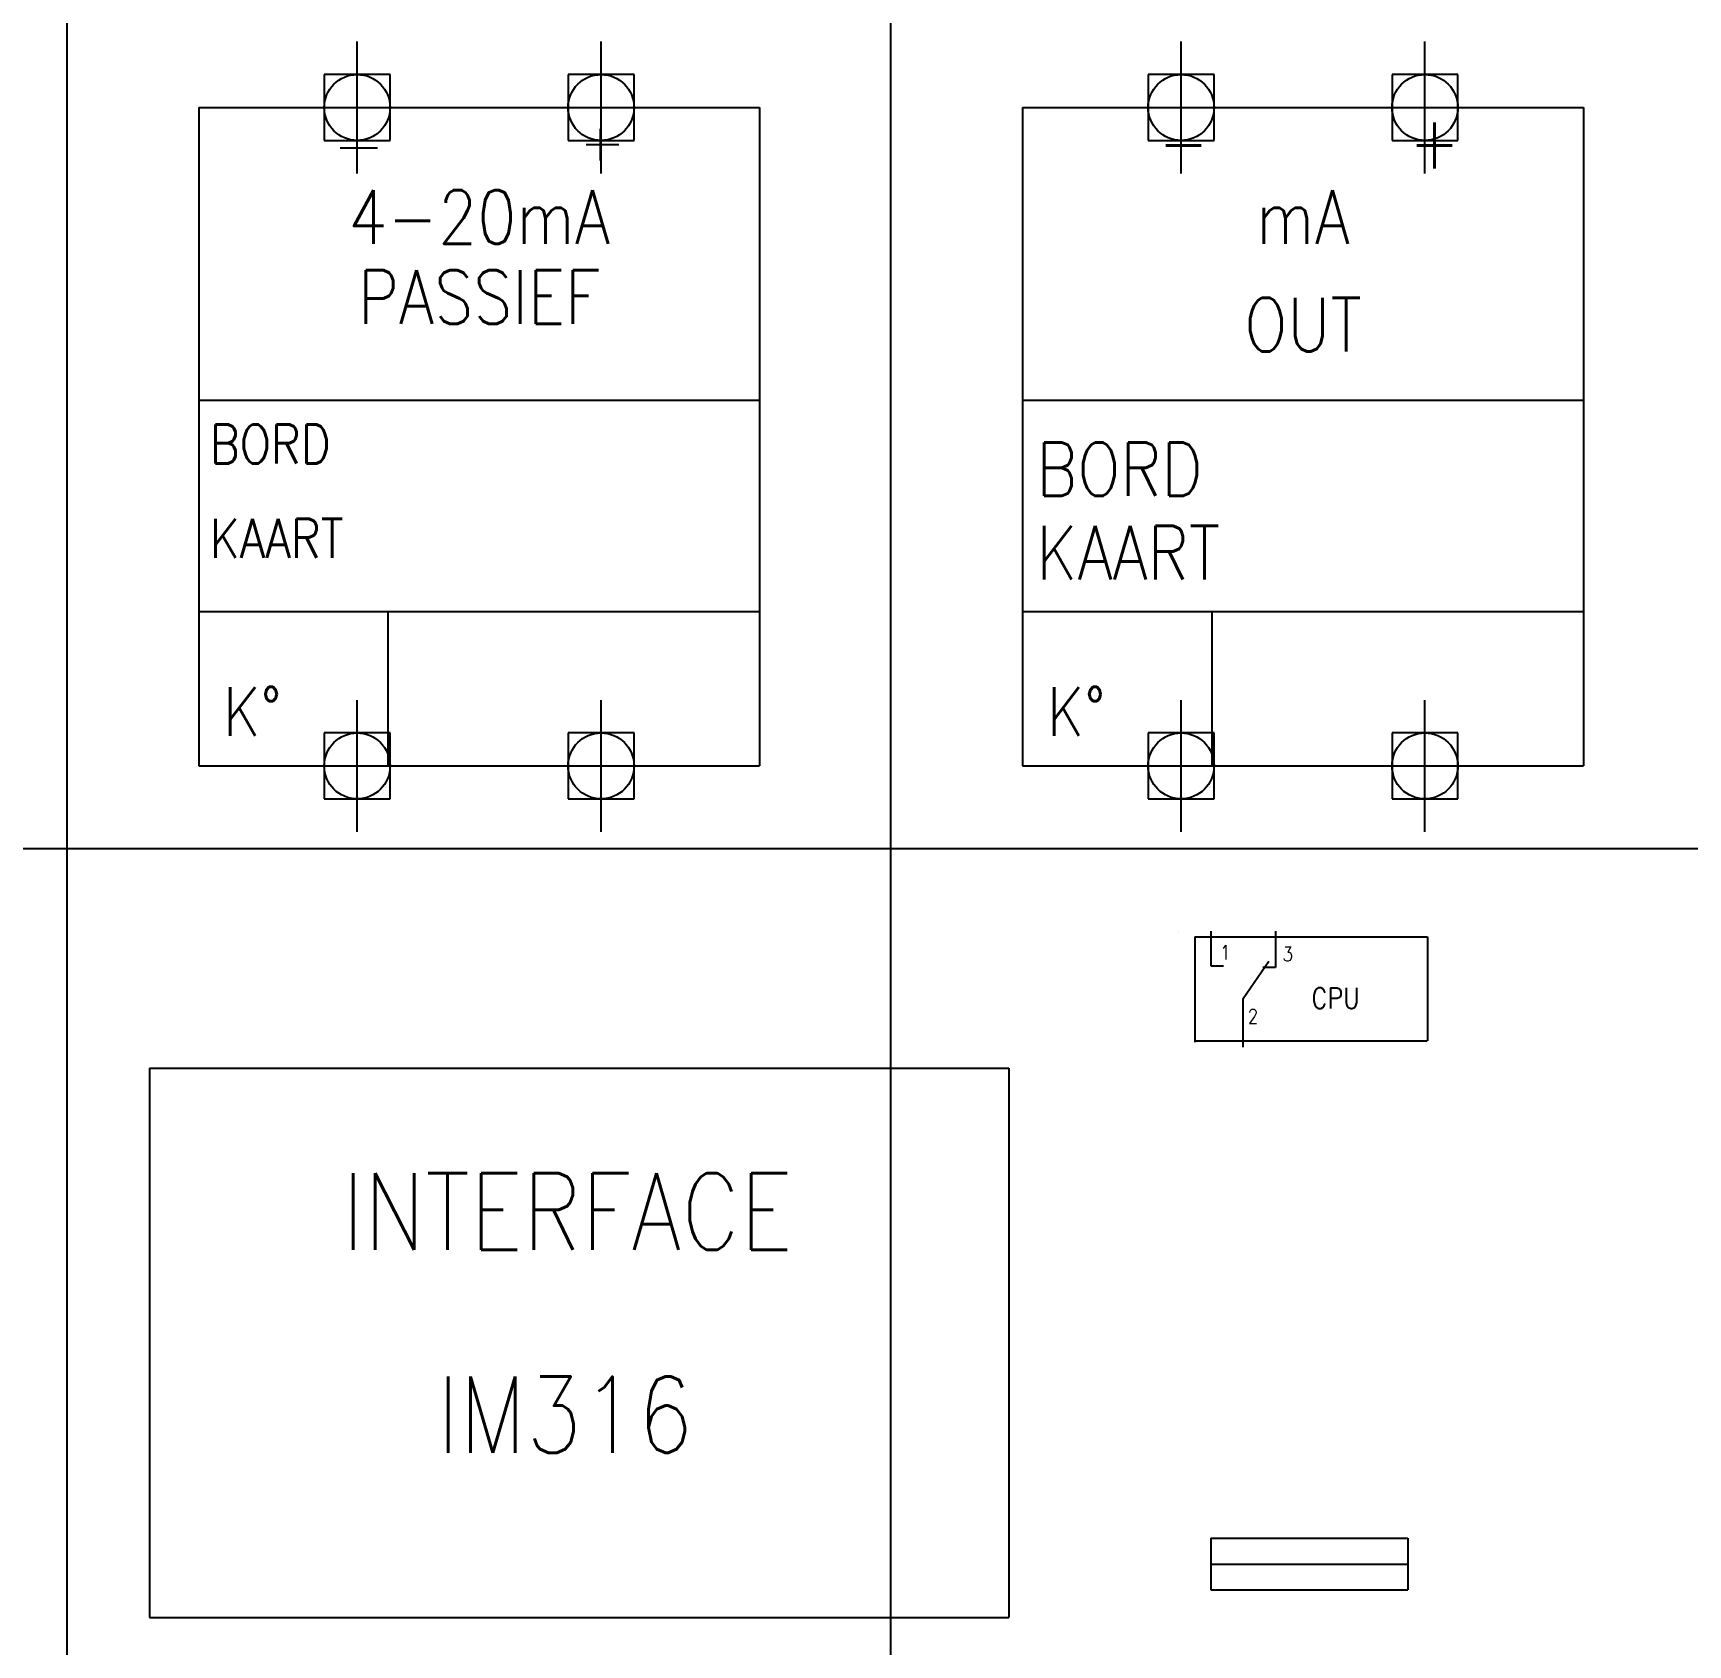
# Model space of a CAD drawing. Extents: x -7 to 200, y -18 to 300.
# Drawn here: x 74.48 to 99.59, y 147.92 to 172.37 of the extents above; entities that cross this region are included whole.
import ezdxf
from ezdxf.enums import TextEntityAlignment as Align

# ---------------------------------------------------------------- set-up
doc = ezdxf.new("R2010")
doc.units = 0
doc.header["$LTSCALE"] = 4
doc.header["$MEASUREMENT"] = 0
doc.header["$PDMODE"] = 98
doc.header["$PDSIZE"] = 1
doc.linetypes.add('DASHED', pattern=[18.75, 12.5, -6.25])
doc.layers.get('0').update_dxf_attribs({"linetype": 'CONTINUOUS'})
for name, color, linetype in [('1', 7, 'CONTINUOUS'), ('10', 1, 'DASHED'), ('11', 3, 'DASHED'), ('3', 4, 'CONTINUOUS'), ('C', 7, 'CONTINUOUS'), ('GRID', 9, 'CONTINUOUS'), ('SYMB', 7, 'CONTINUOUS')]:
    doc.layers.add(name, color=color, linetype=linetype)
doc.styles.add('ROMANS', font='ROMANS', dxfattribs={"width": 0.85})
doc.styles.get("Standard").update_dxf_attribs({"font": 'simplex'})

# ---------------------------------------------------------------- blocks, each defined once
blk = doc.blocks.new('V115AE')
at = {"layer": '1'}
for p, q in [((-6.5, -12), (16.5, -12)), ((-6.5, -20.665), (16.5, -20.665)), ((1.271, -27), (1.271, -20.665))]:
    blk.add_line(p, q, dxfattribs=at)
at = {"layer": '10'}
for p, q in [((9.965, -0.877), (9.965, -2.171)), ((-0.701, -1.653), (0.836, -1.653)), ((9.388, -1.524), (10.733, -1.524))]:
    blk.add_line(p, q, dxfattribs=at)
at = {"layer": '3'}
for p, q in [((-6.5, 0), (-6.5, -27)), ((-6.5, 0), (16.5, 0)), ((16.5, 0), (16.5, -27)), ((-6.5, -27), (16.5, -27))]:
    blk.add_line(p, q, dxfattribs=at)
at = {"layer": 'C', "color": 1}
blk.add_point((0, 0), dxfattribs=at)
at = {"layer": 'C', "color": 3}
blk.add_point((10, 0), dxfattribs=at)
at = {"layer": 'C', "color": 2}
blk.add_point((0, -27), dxfattribs=at)
at = {"layer": 'C', "color": 4}
blk.add_point((10, -27), dxfattribs=at)
at = {"flags": 1}
blk.add_attdef('SYMBTYPE', (0, 0), '', height=0.2, dxfattribs=at)
at = {"layer": '1', "width": 0.85}
for tag, p in [('BENAMING2', (7.5, -30)), ('BENAMING1', (3.89, -30.046))]:
    blk.add_attdef(tag, text='', height=2.2, rotation=90, dxfattribs=at).set_placement(p, align=Align.RIGHT)
at = {"layer": '10', "width": 0.85}
for s, p in [('4-20mA', (5, -5.588)), ('PASSIEF', (5, -8.874))]:
    blk.add_text(s, height=2.2, dxfattribs=at).set_placement(p, align=Align.CENTER)
at = {"layer": '10', "style": 'ROMANS', "width": 0.85}
for s, p in [('BORD', (-6.044, -14.599)), ('KAART', (-6.044, -18.467))]:
    blk.add_text(s, height=1.6, dxfattribs=at).set_placement(p)
at = {"layer": '10', "width": 0.85}
blk.add_text('K%%d', height=2, dxfattribs=at).set_placement((-5.5, -25.767))
for tag, p in [('PLC_NR1', (1.663, 1.687)), ('PLC_NR2', (11.656, 1.687))]:
    blk.add_attdef(tag, p, '', height=2.2, dxfattribs=at)
for tag, height, p in [('LOCCODE', 2.2, (8.224, -15.921)), ('KAART', 2.2, (8.224, -19.369)), ('KANAALNR', 2, (-1, -25.767))]:
    blk.add_attdef(tag, text='', height=height, dxfattribs=at).set_placement(p, align=Align.CENTER)
at = {"layer": '11', "style": 'ROMANS', "width": 0.85}
blk.add_attdef('SIGNTYPE', (1.083, -25.87), '', height=3.2, dxfattribs=at)
at = {"layer": '11', "width": 0.85}
blk.add_attdef('ADRES', (3.475, -25.767), '', height=3.2, dxfattribs=at)
blk = doc.blocks.new('V115AA')
at = {"layer": '1'}
for p, q in [((-6.5, -12), (16.5, -12)), ((-6.5, -20.665), (16.5, -20.665)), ((1.271, -27), (1.271, -20.665))]:
    blk.add_line(p, q, dxfattribs=at)
at = {"layer": '3'}
for p, q in [((-6.5, 0), (16.5, 0)), ((-6.5, 0), (-6.5, -27)), ((16.5, 0), (16.5, -27)), ((-6.5, -27), (16.5, -27))]:
    blk.add_line(p, q, dxfattribs=at)
at = {"layer": 'C', "color": 1}
blk.add_point((0, 0), dxfattribs=at)
at = {"layer": 'C', "color": 3}
blk.add_point((10, 0), dxfattribs=at)
at = {"layer": 'C', "color": 2}
blk.add_point((0, -27), dxfattribs=at)
at = {"layer": 'C', "color": 4}
blk.add_point((10, -27), dxfattribs=at)
at = {"flags": 1}
blk.add_attdef('SYMBTYPE', (0, 0), '', height=0.2, dxfattribs=at)
at = {"layer": '1', "width": 0.85}
for tag, p in [('BENAMING2', (7.5, -30)), ('BENAMING1', (3.89, -30.046))]:
    blk.add_attdef(tag, text='', height=2.5, rotation=90, dxfattribs=at).set_placement(p, align=Align.RIGHT)
at = {"layer": '10', "width": 0.85}
for s, height, p in [('+', 2.2, (9.346, -2.504)), ('-', 2.2, (-0.94, -2.504)), ('K%%d', 2, (-5.5, -25.767))]:
    blk.add_text(s, height=height, dxfattribs=at).set_placement(p)
for s, p in [('mA', (5, -5.588)), ('OUT', (5, -10))]:
    blk.add_text(s, height=2.2, dxfattribs=at).set_placement(p, align=Align.CENTER)
at = {"layer": '10', "style": 'ROMANS', "width": 0.85}
for s, p in [('BORD', (-5.933, -15.931)), ('KAART', (-5.933, -19.355))]:
    blk.add_text(s, height=2.2, dxfattribs=at).set_placement(p)
at = {"layer": '10', "width": 0.85}
for tag, p in [('PLC_NR1', (1.663, 1.687)), ('PLC_NR2', (11.656, 1.687))]:
    blk.add_attdef(tag, p, '', height=2.2, dxfattribs=at)
for tag, height, p in [('LOCCODE', 2.2, (10, -15.921)), ('KAART', 2.2, (10, -19.369)), ('KANAALNR', 2, (-0.854, -25.767))]:
    blk.add_attdef(tag, text='', height=height, dxfattribs=at).set_placement(p, align=Align.CENTER)
at = {"layer": '11', "style": 'ROMANS', "width": 0.85}
blk.add_attdef('SIGNTYPE', (1.22, -25.87), '', height=3.2, dxfattribs=at)
at = {"layer": '11', "width": 0.85}
blk.add_attdef('ADRES', (3.533, -25.767), '', height=3.2, dxfattribs=at)
blk = doc.blocks.new('VPA100IM')
at = {"layer": '3'}
for p, q in [((0, 0), (36, 0)), ((0, 0), (0, -23)), ((36, 0), (36, -23)), ((0, -23), (36, -23))]:
    blk.add_line(p, q, dxfattribs=at)
at = {"flags": 1}
blk.add_attdef('SYMBTYPE', (0, 0), '', height=0.2, dxfattribs=at)
at = {"layer": '1', "style": 'ROMANS', "width": 0.85}
for s, p in [('INTERFACE', (17.5, -6)), ('IM316', (17.409, -14.513))]:
    blk.add_text(s, height=3.2, dxfattribs=at).set_placement(p, align=Align.MIDDLE)
blk = doc.blocks.new('VPACPU')
at = {"layer": '1'}
for p, q in [((-2.5, 0), (-2.5, 0)), ((2.53, 0), (2.53, -5.37)), ((12.53, 0), (12.53, -5.62)), ((0.03, -0.92), (36.03, -0.92)), ((0.03, -0.92), (0.03, -14.6)), ((0.03, -0.94), (0.03, -17.18)), ((36.03, -0.92), (36.03, -17)), ((7.53, -10.45), (11.47, -4.65)), ((2.53, -5.37), (4.47, -5.37)), ((12.53, -5.62), (10.57, -5.62)), ((7.53, -18), (7.53, -10.45)), ((0.03, -17), (36.02, -17)), ((0.03, -17), (1.48, -17)), ((3.48, -17), (11.48, -17)), ((13.48, -17), (21.48, -17)), ((23.48, -17), (31.48, -17)), ((2.53, -94), (33.03, -94)), ((2.53, -94), (2.53, -102)), ((2.53, -98), (33.03, -98)), ((2.53, -98), (33.03, -98))]:
    blk.add_line(p, q, dxfattribs=at)
at = {"layer": '3'}
for p, q in [((2.53, -94), (33.03, -94)), ((2.53, -94), (2.53, -102)), ((33.03, -94), (33.03, -102)), ((33.03, -94), (33.03, -102)), ((2.53, -102), (33.03, -102)), ((2.53, -102), (33.03, -102))]:
    blk.add_line(p, q, dxfattribs=at)
at = {"flags": 1}
blk.add_attdef('SYMBTYPE', (0, 0), '', height=0.2, dxfattribs=at)
at = {"layer": '1', "width": 0.85}
for s, p in [('1', (3.94, -4.41)), ('3', (13.62, -4.65)), ('2', (8.24, -14.3))]:
    blk.add_text(s, height=2.2, dxfattribs=at).set_placement(p)
blk.add_attdef('TYPE', text='', height=2.2, dxfattribs=at).set_placement((17.6, -96.32), align=Align.MIDDLE)
blk.add_attdef('PLAATS', text='', height=2.2, dxfattribs=at).set_placement((17.89, -100.73), align=Align.CENTER)
at = {"layer": '11', "width": 0.85}
blk.add_text('CPU', height=3.2, dxfattribs=at).set_placement((18.1, -11.99))

msp = doc.modelspace()

# ---------------------------------------------------------------- linework, layer by layer
at = {"layer": 'GRID', "linetype": 'CONTINUOUS'}
for p, q in [((75, 72.5), (75, 285)), ((87.5, 72.5), (87.5, 285)), ((0, 160), (187.5, 160))]:
    msp.add_line(p, q, dxfattribs=at)

# ---------------------------------------------------------------- block references
at = {"layer": 'SYMB', "linetype": 'CONTINUOUS'}
for name, p, xscale, yscale, zscale in [('V115AE', (79.401, 171.243), 0.370009038093092, 0.370009038093092, 0.370009038093092), ('V115AA', (91.902, 171.243), 0.370009038093092, 0.370009038093092, 0.370009038093092), ('VPACPU', (92.107, 158.748), 0.09801387916217698, 0.09801387916217698, 0.09801387916217698), ('VPA100IM', (76.25, 156.666), 0.3622369554159389, 0.3622369554159389, 0.3622369554159389)]:
    msp.add_blockref(name, p, dxfattribs=dict(at, xscale=xscale, yscale=yscale, zscale=zscale))

doc.saveas('drawing.dxf')
